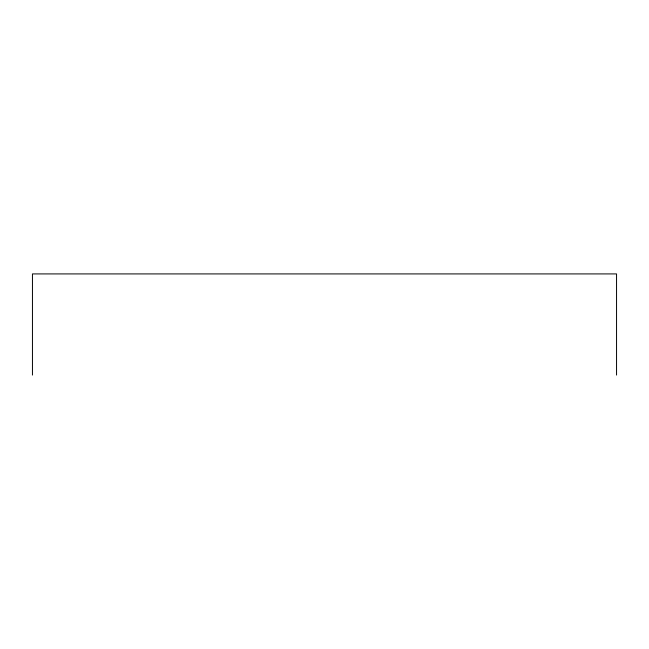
<?xml version="1.0" encoding="UTF-8"?>
<svg xmlns="http://www.w3.org/2000/svg" width="649" height="649" viewBox="0 0 649 649"><rect width="100%" height="100%" fill="white"/><g stroke="black" fill="none" stroke-linecap="round" stroke-linejoin="round"><path stroke-width="0.97" d="M616.55 375.081L616.55 273.919L32.45 273.919L32.45 375.081"/></g></svg>
